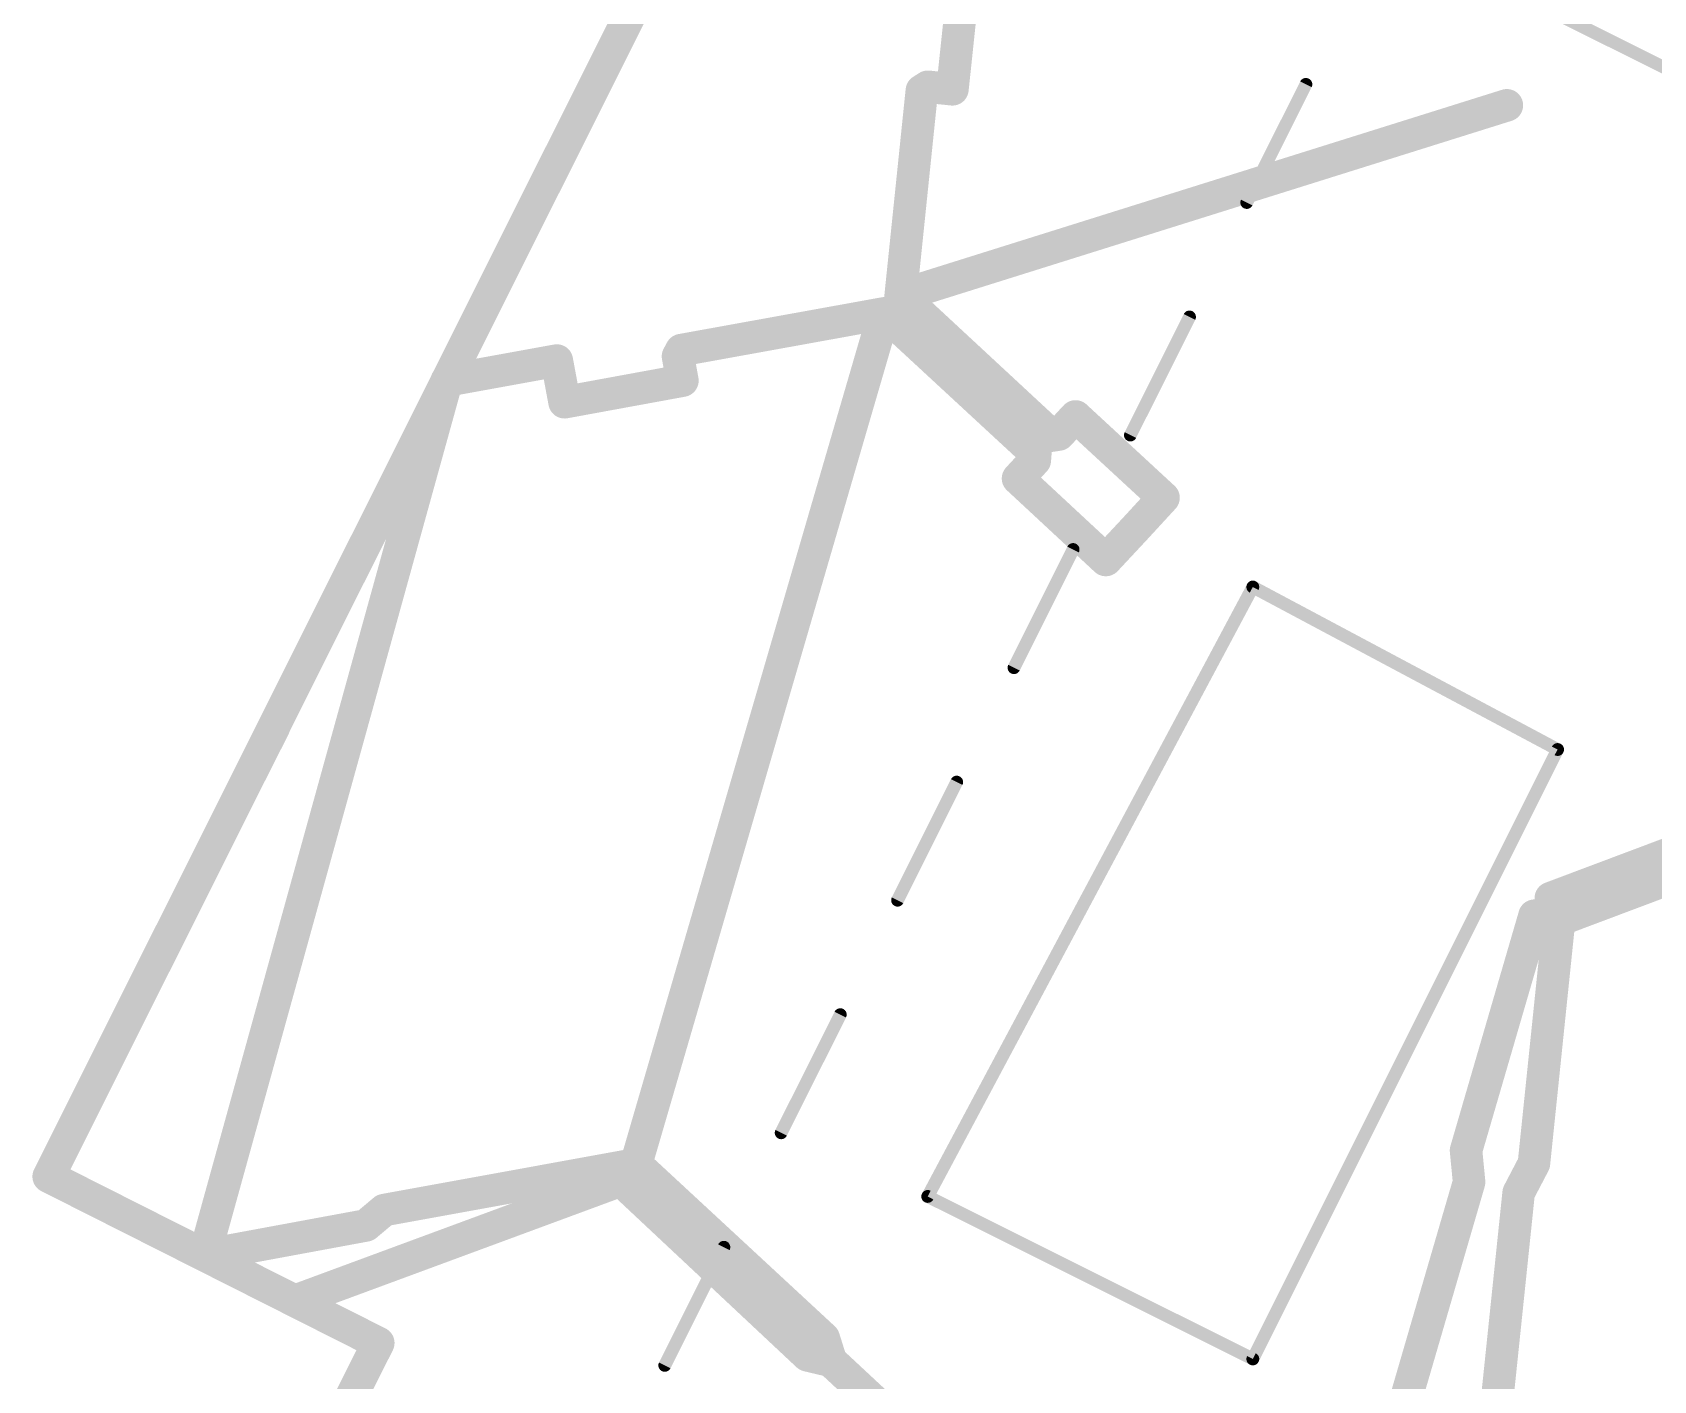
# Model space of a CAD drawing. Extents: x -0.1 to 87.3, y -0.2 to 54.9.
# Drawn here: x 9.2 to 21.86, y 18.88 to 29.42 of the extents above; entities that cross this region are included whole.
import ezdxf

# ---------------------------------------------------------------- set-up
doc = ezdxf.new("R2010")
doc.units = 0
doc.layers.add('115', color=53, linetype='CONTINUOUS')

msp = doc.modelspace()

# ---------------------------------------------------------------- linework, layer by layer
at = {"layer": '115'}
for points, const_width in [([(16.4272, 34.6703), (9.325, 20.475)], 0.254), ([(16.484, 29.9024), (16.3857, 28.9715)], 0.254), ([(20.7025, 29.7638), (23.2425, 28.4938)], 0.1), ([(16.1468, 28.9615), (15.9813, 27.3603)], 0.254), ([(16.1939, 28.9915), (16.1468, 28.9615)], 0.254), ([(16.3857, 28.9715), (16.1939, 28.9915)], 0.254), ([(18.6854, 28.0871), (19.1473, 29.0102)], 0.1), ([(15.9813, 27.3603), (20.7173, 28.8466)], 0.254), ([(17.1612, 26.2653), (15.9813, 27.3603)], 0.254), ([(15.8519, 27.2207), (13.9136, 20.5716)], 0.254), ([(14.268, 26.9338), (15.8519, 27.2207)], 0.254), ([(17.0336, 26.1276), (15.8519, 27.2207)], 0.254), ([(17.776, 26.2697), (18.2379, 27.1928)], 0.1), ([(12.4354, 26.6958), (13.2949, 26.8521)], 0.254), ([(13.2949, 26.8521), (13.3555, 26.526)], 0.254), ([(14.2416, 26.8846), (14.268, 26.9338)], 0.254), ([(14.2762, 26.6948), (14.2416, 26.8846)], 0.254), ([(10.5426, 19.8603), (12.4354, 26.6958)], 0.254), ([(13.3555, 26.526), (14.2762, 26.6948)], 0.254), ([(17.3474, 26.4152), (17.2164, 26.2737)], 0.254), ([(18.0349, 25.78), (17.3474, 26.4152)], 0.254), ([(17.2164, 26.2737), (17.1612, 26.2653)], 0.254), ([(17.0294, 26.0719), (17.0336, 26.1276)], 0.254), ([(16.8983, 25.9305), (17.0294, 26.0719)], 0.254), ([(17.584, 25.2933), (16.8983, 25.9305)], 0.254), ([(17.8104, 25.5358), (18.0349, 25.78)], 0.254), ([(17.8104, 25.5358), (17.584, 25.2933)], 0.254), ([(16.8665, 24.4523), (17.3285, 25.3754)], 0.1), ([(16.1925, 20.32), (18.7325, 25.0825)], 0.1), ([(18.7325, 25.0825), (21.1137, 23.8125)], 0.1), ([(11.0881, 23.9951), (10.909, 23.6375)], 0.254), ([(21.1137, 23.8125), (18.7325, 19.05)], 0.1), ([(15.9571, 22.6348), (16.419, 23.558)], 0.1), ([(22.8504, 23.325), (21.061, 22.6518)], 0.254), ([(22.9152, 23.1528), (21.1258, 22.4796)], 0.254), ([(20.3983, 20.6787), (20.9334, 22.5141)], 0.254), ([(21.1258, 22.4796), (20.9289, 20.5779)], 0.254), ([(15.0476, 20.8174), (15.5096, 21.7406)], 0.1), ([(20.4223, 20.4321), (20.3983, 20.6787)], 0.254), ([(13.9136, 20.5716), (11.9466, 20.2137)], 0.254), ([(13.9136, 20.5716), (15.3802, 19.2127)], 0.254), ([(20.9289, 20.5779), (20.8094, 20.3486)], 0.254), ([(9.325, 20.475), (10.5426, 19.8603)], 0.254), ([(11.2483, 19.504), (13.796, 20.4455)], 0.254), ([(13.796, 20.4455), (15.2546, 19.078)], 0.254), ([(19.8081, 18.3252), (20.4223, 20.4321)], 0.254), ([(20.8094, 20.3486), (20.5823, 18.1682)], 0.254), ([(11.9466, 20.2137), (11.8038, 20.0936)], 0.254), ([(18.7325, 19.05), (16.1925, 20.32)], 0.1), ([(11.8038, 20.0936), (10.5426, 19.8603)], 0.254), ([(10.5426, 19.8603), (11.9, 19.175)], 0.254), ([(14.1382, 19), (14.6001, 19.9231)], 0.1), ([(11.9, 19.175), (9.9981, 15.3843)], 0.254), ([(15.3802, 19.2127), (15.4361, 19.0347)], 0.254), ([(15.2546, 19.078), (15.4361, 19.0347)], 0.254), ([(15.4361, 19.0347), (17.035, 17.5444)], 0.254)]:
    msp.add_lwpolyline(points, dxfattribs=dict(at, const_width=const_width))
for points, const_width in [([(16.1127, 29.0151, 1), (16.1809, 28.908)], 0.127), ([(16.21, 28.955, 1), (16.0836, 28.968)], 0.127), ([(16.2004, 29.0547, 1), (16.1873, 28.9284)], 0.127), ([(16.228, 28.938, 1), (16.1597, 29.0451)], 0.127), ([(16.3225, 28.9782, 1), (16.4488, 28.9649)], 0.127), ([(16.3791, 28.9084, 1), (16.3923, 29.0347)], 0.127), ([(19.1697, 28.9991, 1), (19.125, 29.0214)], 0.05), ([(20.7363, 28.786, 1), (20.6983, 28.9072)], 0.127), ([(18.663, 28.0983, 1), (18.7078, 28.0759)], 0.05), ([(16.0245, 27.4068, 1), (15.9381, 27.3138)], 0.127), ([(15.9623, 27.4209, 1), (16.0003, 27.2997)], 0.127), ([(15.9181, 27.3668, 1), (16.0444, 27.3538)], 0.127), ([(15.8951, 27.2673, 1), (15.8088, 27.1741)], 0.127), ([(15.9129, 27.2029, 1), (15.791, 27.2385)], 0.127), ([(15.8633, 27.1582, 1), (15.8406, 27.2832)], 0.127), ([(18.2603, 27.1816, 1), (18.2155, 27.204)], 0.05), ([(13.3573, 26.8638, 1), (13.2324, 26.8405)], 0.127), ([(13.3062, 26.7897, 1), (13.2835, 26.9146)], 0.127), ([(14.1856, 26.9145, 1), (14.2976, 26.8546)], 0.127), ([(14.3041, 26.8959, 1), (14.1792, 26.8732)], 0.127), ([(14.2567, 26.9963, 1), (14.2793, 26.8713)], 0.127), ([(14.324, 26.9039, 1), (14.212, 26.9638)], 0.127), ([(12.424, 26.7582, 1), (12.4467, 26.6333)], 0.127), ([(12.4966, 26.6788, 1), (12.3742, 26.7127)], 0.127), ([(14.2137, 26.6835, 1), (14.3386, 26.7062)], 0.127), ([(14.2876, 26.6324, 1), (14.2647, 26.7573)], 0.127), ([(13.344, 26.5885, 1), (13.367, 26.4636)], 0.127), ([(13.2931, 26.5144, 1), (13.4179, 26.5376)], 0.127), ([(17.3905, 26.4618, 1), (17.3043, 26.3686)], 0.127), ([(17.394, 26.3721, 1), (17.3009, 26.4584)], 0.127), ([(17.1515, 26.328, 1), (17.1708, 26.2025)], 0.127), ([(17.118, 26.2187, 1), (17.2044, 26.3118)], 0.127), ([(17.1698, 26.3169, 1), (17.2629, 26.2306)], 0.127), ([(17.226, 26.211, 1), (17.2067, 26.3365)], 0.127), ([(17.0969, 26.1227, 1), (16.9703, 26.1324)], 0.127), ([(16.9905, 26.081, 1), (17.0767, 26.1742)], 0.127), ([(17.7536, 26.2809, 1), (17.7983, 26.2585)], 0.05), ([(16.966, 26.0768, 1), (17.0927, 26.0671)], 0.127), ([(17.0759, 26.0288, 1), (16.9828, 26.1151)], 0.127), ([(16.9415, 25.977, 1), (16.855, 25.8839)], 0.127), ([(16.8517, 25.9736, 1), (16.9448, 25.8873)], 0.127), ([(18.0816, 25.737, 1), (17.9882, 25.823)], 0.127), ([(17.9918, 25.7333, 1), (18.078, 25.8266)], 0.127), ([(17.7636, 25.5788, 1), (17.8571, 25.4928)], 0.127), ([(17.8568, 25.4924, 1), (17.764, 25.5791)], 0.127), ([(17.3508, 25.3642, 1), (17.3061, 25.3866)], 0.05), ([(17.5376, 25.3367, 1), (17.6304, 25.25)], 0.127), ([(17.5408, 25.2468, 1), (17.6272, 25.3399)], 0.127), ([(18.7443, 25.1046, 1), (18.7207, 25.0604)], 0.05), ([(18.7546, 25.0707, 1), (18.7104, 25.0943)], 0.05), ([(16.8442, 24.4634, 1), (16.8889, 24.4411)], 0.05), ([(11.1449, 23.9666, 1), (11.0314, 24.0235)], 0.127), ([(21.1361, 23.8013, 1), (21.0914, 23.8237)], 0.05), ([(21.102, 23.7904, 1), (21.1255, 23.8346)], 0.05), ([(10.8523, 23.6659, 1), (10.9658, 23.609)], 0.127), ([(16.4414, 23.5468, 1), (16.3967, 23.5692)], 0.05), ([(21.0386, 22.7112, 1), (21.0833, 22.5924)], 0.127), ([(15.9347, 22.646, 1), (15.9794, 22.6237)], 0.05), ([(20.9944, 22.4963, 1), (20.8724, 22.5319)], 0.127), ([(21.1034, 22.539, 1), (21.1481, 22.4202)], 0.127), ([(21.1889, 22.4731, 1), (21.0626, 22.4861)], 0.127), ([(15.5319, 21.7294, 1), (15.4872, 21.7517)], 0.05), ([(15.0253, 20.8286, 1), (15.07, 20.8062)], 0.05), ([(20.4615, 20.6848, 1), (20.3351, 20.6725)], 0.127), ([(13.9568, 20.6182, 1), (13.8704, 20.525)], 0.127), ([(13.8526, 20.5894, 1), (13.9746, 20.5538)], 0.127), ([(13.925, 20.5091, 1), (13.9022, 20.6341)], 0.127), ([(20.3374, 20.6964, 1), (20.4593, 20.6609)], 0.127), ([(20.8658, 20.5844, 1), (20.9921, 20.5713)], 0.127), ([(20.9852, 20.5485, 1), (20.8726, 20.6072)], 0.127), ([(9.3536, 20.5317, 1), (9.2964, 20.4183)], 0.127), ([(9.2682, 20.5034, 1), (9.3818, 20.4466)], 0.127), ([(13.8395, 20.4918, 1), (13.7526, 20.3992)], 0.127), ([(13.818, 20.3859, 1), (13.774, 20.505)], 0.127), ([(20.4832, 20.4143, 1), (20.3613, 20.4499)], 0.127), ([(20.3591, 20.426, 1), (20.4855, 20.4382)], 0.127), ([(20.7531, 20.3779, 1), (20.8657, 20.3192)], 0.127), ([(20.8726, 20.342, 1), (20.7462, 20.3552)], 0.127), ([(11.9352, 20.2762, 1), (11.9579, 20.1512)], 0.127), ([(11.9874, 20.1651, 1), (11.9057, 20.2623)], 0.127), ([(16.1704, 20.3318, 1), (16.2146, 20.3082)], 0.05), ([(16.2037, 20.3424, 1), (16.1813, 20.2976)], 0.05), ([(11.7629, 20.1422, 1), (11.8446, 20.045)], 0.127), ([(11.8153, 20.0312, 1), (11.7922, 20.1561)], 0.127), ([(10.5712, 19.917, 1), (10.514, 19.8036)], 0.127), ([(10.531, 19.9227, 1), (10.5541, 19.7979)], 0.127), ([(10.4814, 19.8772, 1), (10.6038, 19.8434)], 0.127), ([(10.514, 19.8036, 1), (10.5712, 19.917)], 0.127), ([(14.6225, 19.9119, 1), (14.5778, 19.9343)], 0.05), ([(11.2263, 19.5636, 1), (11.2703, 19.4445)], 0.127), ([(11.9568, 19.1465, 1), (11.8432, 19.2035)], 0.127), ([(11.8714, 19.1183, 1), (11.9286, 19.2317)], 0.127), ([(15.4407, 19.2318, 1), (15.3196, 19.1937)], 0.127), ([(15.337, 19.1662, 1), (15.4233, 19.2593)], 0.127), ([(15.2693, 19.1398, 1), (15.2398, 19.0162)], 0.127), ([(15.2111, 19.0317, 1), (15.298, 19.1243)], 0.127), ([(15.4794, 19.0812, 1), (15.3928, 18.9883)], 0.127), ([(15.4213, 18.973, 1), (15.4508, 19.0965)], 0.127), ([(14.1158, 19.0112, 1), (14.1605, 18.9888)], 0.05), ([(15.3755, 19.0157, 1), (15.4967, 19.0538)], 0.127), ([(18.7101, 19.0612, 1), (18.7549, 19.0388)], 0.05), ([(18.7213, 19.0276, 1), (18.7437, 19.0724)], 0.05)]:
    msp.add_lwpolyline(points, format="xyb", dxfattribs=dict(at, const_width=const_width))

doc.saveas('drawing.dxf')
